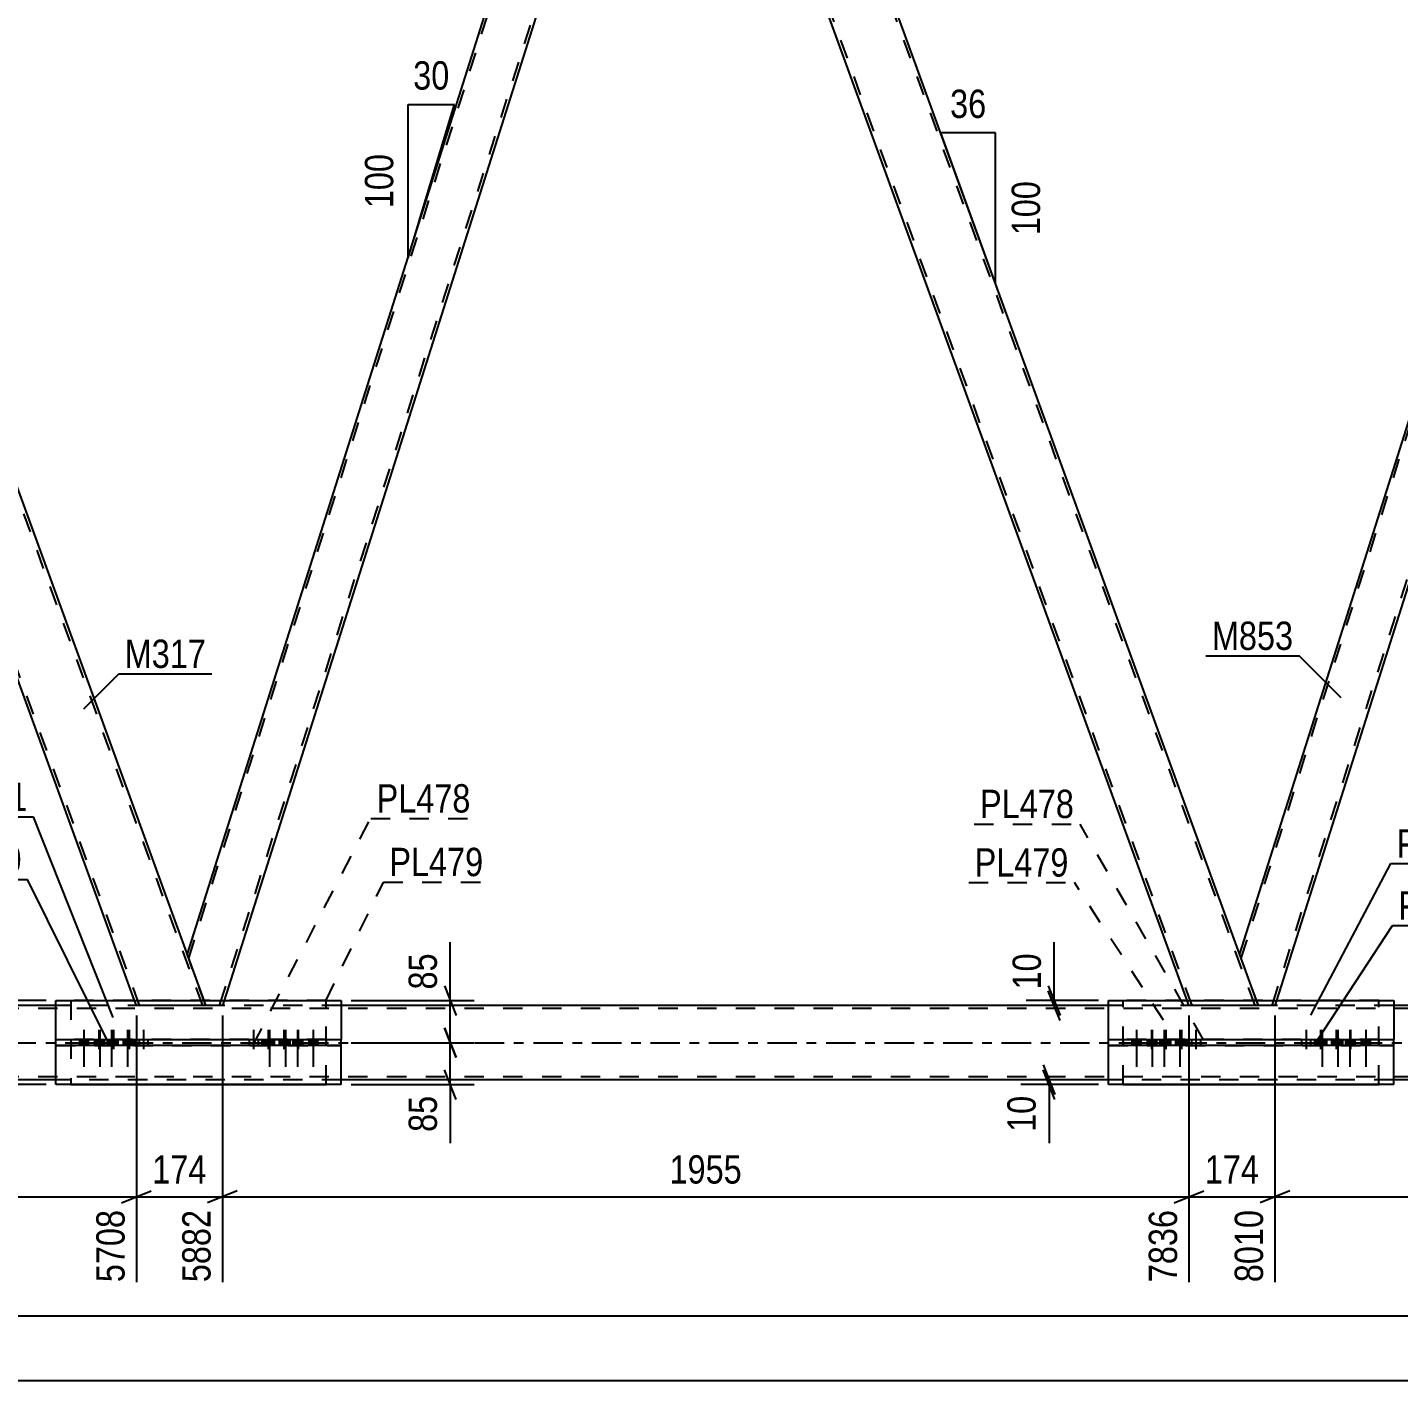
# Model space of a CAD drawing. Header units: millimetres. Extents: x 0 to 1189, y 0 to 841.
# Drawn here: x 436 to 574.7, y 419.1 to 555.9 of the extents above; entities that cross this region are included whole.
import ezdxf

# ---------------------------------------------------------------- set-up
doc = ezdxf.new("R2010")
doc.units = ezdxf.units.MM
doc.linetypes.add('DXK_LINE_DOT2', pattern=[3.9198, 1.9599, -1.9599])
doc.linetypes.add('DXK_LINE_DOT3', pattern=[5.9187, 2.979, -0.9799, 0.9799, -0.9799])
doc.styles.add('Arial Narrow', font='ARIALN.TTF', dxfattribs={"height": 0.2})

# ---------------------------------------------------------------- blocks, each defined once
blk = doc.blocks.new('Part-570385304-7826 - 7820')
at = {"color": 7, "linetype": 'DXK_LINE_DOT2'}
for p, q in [((572.66, 457.5), (546.83, 457.5)), ((546.83, 449), (546.83, 457.5)), ((572.66, 449), (572.66, 457.5))]:
    blk.add_line(p, q, dxfattribs=at)
at = {"color": 2, "linetype": 'Continuous'}
for p, q in [((546.83, 449), (572.66, 449)), ((546.83, 449), (546.83, 449)), ((572.66, 449), (572.66, 449))]:
    blk.add_line(p, q, dxfattribs=at)
blk = doc.blocks.new('Bolt-570385304-7937 - 7820')
at = {"color": 1, "linetype": 'DXK_LINE_DOT2'}
for p, q in [((549.23, 453.55), (549.23, 452.95)), ((549.68, 454.55), (549.68, 450.8)), ((550.13, 453.55), (550.13, 452.95)), ((550.69, 453.55), (550.69, 452.95)), ((551.14, 454.55), (551.14, 450.8)), ((551.59, 453.55), (551.59, 452.95)), ((552.27, 453.55), (552.27, 452.95)), ((552.72, 454.55), (552.72, 450.8)), ((553.17, 453.55), (553.17, 452.95)), ((553.73, 453.55), (553.73, 452.95)), ((554.18, 454.55), (554.18, 450.8)), ((554.63, 453.55), (554.63, 452.95))]:
    blk.add_line(p, q, dxfattribs=at)
blk = doc.blocks.new('Part-570385304-8492 - 7820')
at = {"color": 7, "linetype": 'DXK_LINE_DOT2'}
for p, q in [((466.24, 457.5), (440.41, 457.5)), ((440.41, 457.5), (440.41, 449)), ((466.24, 449), (466.24, 457.5))]:
    blk.add_line(p, q, dxfattribs=at)
at = {"color": 2, "linetype": 'Continuous'}
blk.add_line((440.41, 449), (466.24, 449), dxfattribs=at)
blk = doc.blocks.new('Bolt-570385304-7936 - 7820')
at = {"color": 1, "linetype": 'DXK_LINE_DOT2'}
for p, q in [((458.44, 453.55), (458.44, 452.95)), ((458.89, 454.55), (458.89, 450.8)), ((459.34, 453.55), (459.34, 452.95)), ((459.9, 453.55), (459.9, 452.95)), ((460.35, 454.55), (460.35, 450.8)), ((460.8, 453.55), (460.8, 452.95)), ((461.49, 453.55), (461.49, 452.95)), ((461.94, 454.55), (461.94, 450.8)), ((462.39, 453.55), (462.39, 452.95)), ((462.95, 453.55), (462.95, 452.95)), ((463.4, 454.55), (463.4, 450.8)), ((463.85, 453.55), (463.85, 452.95))]:
    blk.add_line(p, q, dxfattribs=at)
blk = doc.blocks.new('Bolt-570385304-7938 - 7820')
at = {"color": 1, "linetype": 'DXK_LINE_DOT2'}
for p, q in [((564.86, 453.55), (564.86, 452.95)), ((565.31, 454.55), (565.31, 450.8)), ((565.76, 453.55), (565.76, 452.95)), ((566.32, 453.55), (566.32, 452.95)), ((566.77, 454.55), (566.77, 450.8)), ((567.22, 453.55), (567.22, 452.95)), ((567.9, 453.55), (567.9, 452.95)), ((568.35, 454.55), (568.35, 450.8)), ((568.8, 453.55), (568.8, 452.95)), ((569.36, 453.55), (569.36, 452.95)), ((569.81, 454.55), (569.81, 450.8)), ((570.26, 453.55), (570.26, 452.95))]:
    blk.add_line(p, q, dxfattribs=at)
blk = doc.blocks.new('Bolt-570385304-8588 - 7820')
at = {"linetype": 'Continuous'}
for points in [[(566.48, 452.95), (567.38, 452.95), (567.38, 453.55), (566.48, 453.55)], [(568.08, 452.95), (568.98, 452.95), (568.98, 453.55), (568.08, 453.55)], [(569.29, 452.95), (570.19, 452.95), (570.19, 453.55), (569.29, 453.55)], [(570.89, 452.95), (571.79, 452.95), (571.79, 453.55), (570.89, 453.55)]]:
    blk.add_hatch(color=1, dxfattribs=at).paths.add_polyline_path(points)
at = {"color": 1, "linetype": 'Continuous'}
for p, q in [((566.48, 453.55), (566.48, 452.95)), ((566.93, 454.55), (566.93, 450.8)), ((567.38, 453.55), (567.38, 452.95)), ((568.08, 453.55), (568.08, 452.95)), ((568.53, 454.55), (568.53, 450.8)), ((568.98, 453.55), (568.98, 452.95)), ((569.29, 453.55), (569.29, 452.95)), ((569.74, 454.55), (569.74, 450.8)), ((570.19, 453.55), (570.19, 452.95)), ((570.89, 453.55), (570.89, 452.95)), ((571.34, 454.55), (571.34, 450.8)), ((571.79, 453.55), (571.79, 452.95))]:
    blk.add_line(p, q, dxfattribs=at)
blk = doc.blocks.new('Part-570385304-8535 - 7820')
at = {"color": 2, "linetype": 'Continuous'}
for p, q in [((438.91, 452.95), (438.91, 453.55)), ((438.91, 453.55), (444.88, 453.55)), ((444.88, 452.95), (444.88, 453.55)), ((444.88, 453.55), (461.78, 453.55)), ((461.78, 452.95), (461.78, 453.55)), ((461.78, 453.55), (467.75, 453.55)), ((467.75, 452.95), (467.75, 453.55)), ((444.88, 452.95), (438.91, 452.95)), ((461.78, 452.95), (444.88, 452.95)), ((467.75, 452.95), (461.78, 452.95))]:
    blk.add_line(p, q, dxfattribs=at)
at = {"color": 7, "linetype": 'DXK_LINE_DOT2'}
for p, q in [((438.91, 453.55), (467.75, 453.55)), ((438.91, 452.95), (467.75, 452.95))]:
    blk.add_line(p, q, dxfattribs=at)
blk = doc.blocks.new('Bolt-570385304-8589 - 7820')
at = {"linetype": 'Continuous'}
for points in [[(548.6, 453.55), (547.7, 453.55), (547.7, 452.95), (548.6, 452.95)], [(550.2, 453.55), (549.3, 453.55), (549.3, 452.95), (550.2, 452.95)], [(551.41, 453.55), (550.51, 453.55), (550.51, 452.95), (551.41, 452.95)], [(553.01, 453.55), (552.11, 453.55), (552.11, 452.95), (553.01, 452.95)]]:
    blk.add_hatch(color=1, dxfattribs=at).paths.add_polyline_path(points)
at = {"color": 1, "linetype": 'Continuous'}
for p, q in [((547.7, 453.55), (547.7, 452.95)), ((548.15, 454.55), (548.15, 450.8)), ((548.6, 453.55), (548.6, 452.95)), ((549.3, 453.55), (549.3, 452.95)), ((549.75, 454.55), (549.75, 450.8)), ((550.2, 453.55), (550.2, 452.95)), ((550.51, 453.55), (550.51, 452.95)), ((550.96, 454.55), (550.96, 450.8)), ((551.41, 453.55), (551.41, 452.95)), ((552.11, 453.55), (552.11, 452.95)), ((552.56, 454.55), (552.56, 450.8)), ((553.01, 453.55), (553.01, 452.95))]:
    blk.add_line(p, q, dxfattribs=at)
blk = doc.blocks.new('Part-570385304-8086 - 7820')
at = {"color": 7, "linetype": 'DXK_LINE_DOT2'}
for p, q in [((466.24, 453.55), (440.41, 453.55)), ((440.41, 453.55), (440.41, 452.95)), ((446.89, 453.55), (446.89, 452.95)), ((459.77, 452.95), (459.77, 453.55)), ((466.24, 453.55), (466.24, 452.95)), ((466.24, 452.95), (440.41, 452.95))]:
    blk.add_line(p, q, dxfattribs=at)
blk = doc.blocks.new('Part-570385304-8126 - 7820')
at = {"color": 7, "linetype": 'DXK_LINE_DOT2'}
for p, q in [((399.93, 605.74), (392.91, 605.74)), ((393.09, 605.24), (392.91, 605.74)), ((447.37, 456.99), (393.23, 605.74)), ((453.75, 456.99), (399.61, 605.74)), ((400.11, 605.24), (399.93, 605.74)), ((447.05, 456.99), (446.86, 457.5)), ((454.07, 456.99), (447.05, 456.99)), ((454.07, 456.99), (453.89, 457.5))]:
    blk.add_line(p, q, dxfattribs=at)
at = {"color": 2, "linetype": 'Continuous'}
for p, q in [((446.86, 457.5), (393.09, 605.24)), ((453.89, 457.5), (400.11, 605.24))]:
    blk.add_line(p, q, dxfattribs=at)
blk = doc.blocks.new('Part-570385304-8131 - 7820')
at = {"color": 2, "linetype": 'Continuous'}
for p, q in [((497.5, 605.24), (452.16, 462.24)), ((501.24, 600.48), (455.9, 457.5))]:
    blk.add_line(p, q, dxfattribs=at)
at = {"color": 7, "linetype": 'DXK_LINE_DOT2'}
for p, q in [((452.33, 461.78), (497.98, 605.74)), ((497.66, 605.74), (497.5, 605.24)), ((499.33, 605.74), (497.66, 605.74)), ((499.33, 605.74), (501.24, 600.48)), ((501.07, 600.94), (455.42, 456.99)), ((454.07, 456.99), (452.16, 462.24)), ((455.74, 456.99), (454.07, 456.99)), ((455.9, 457.5), (455.74, 456.99))]:
    blk.add_line(p, q, dxfattribs=at)
blk = doc.blocks.new('Part-570385304-8136 - 7820')
at = {"color": 2, "linetype": 'Continuous'}
for p, q in [((603.92, 605.24), (558.58, 462.24)), ((607.66, 600.48), (562.32, 457.5))]:
    blk.add_line(p, q, dxfattribs=at)
at = {"color": 7, "linetype": 'DXK_LINE_DOT2'}
for p, q in [((558.75, 461.78), (604.39, 605.74)), ((604.08, 605.74), (603.92, 605.24)), ((605.74, 605.74), (604.08, 605.74)), ((605.74, 605.74), (607.66, 600.48)), ((607.49, 600.94), (561.84, 456.99)), ((560.49, 456.99), (558.58, 462.24)), ((562.16, 456.99), (560.49, 456.99)), ((562.32, 457.5), (562.16, 456.99))]:
    blk.add_line(p, q, dxfattribs=at)
blk = doc.blocks.new('Part-570385304-8151 - 7820')
at = {"color": 2, "linetype": 'Continuous'}
for p, q in [((545.33, 453.55), (545.33, 457.5)), ((545.33, 457.5), (574.17, 457.5)), ((574.17, 457.5), (574.17, 453.55)), ((545.33, 449), (545.33, 452.95)), ((574.17, 449), (574.17, 452.95)), ((574.17, 449), (545.33, 449))]:
    blk.add_line(p, q, dxfattribs=at)
at = {"color": 7, "linetype": 'DXK_LINE_DOT2'}
for p, q in [((545.33, 452.95), (545.33, 453.55)), ((574.17, 452.95), (574.17, 453.55))]:
    blk.add_line(p, q, dxfattribs=at)
blk = doc.blocks.new('Part-570385304-8156 - 7820')
at = {"color": 2, "linetype": 'Continuous'}
for p, q in [((438.91, 453.55), (438.91, 457.5)), ((438.91, 457.5), (467.75, 457.5)), ((467.75, 457.5), (467.75, 453.55)), ((438.91, 449), (438.91, 452.95)), ((467.75, 449), (467.75, 452.95)), ((467.75, 449), (438.91, 449))]:
    blk.add_line(p, q, dxfattribs=at)
at = {"color": 7, "linetype": 'DXK_LINE_DOT2'}
for p, q in [((438.91, 452.95), (438.91, 453.55)), ((467.75, 452.95), (467.75, 453.55))]:
    blk.add_line(p, q, dxfattribs=at)
blk = doc.blocks.new('Part-570385304-8187 - 7820')
at = {"color": 7, "linetype": 'DXK_LINE_DOT2'}
for p, q in [((572.66, 453.55), (546.83, 453.55)), ((546.83, 453.55), (546.83, 452.95)), ((553.3, 453.55), (553.3, 452.95)), ((566.19, 452.95), (566.19, 453.55)), ((572.66, 453.55), (572.66, 452.95)), ((572.66, 452.95), (546.83, 452.95))]:
    blk.add_line(p, q, dxfattribs=at)
blk = doc.blocks.new('Part-570385304-8192 - 7820')
at = {"color": 7, "linetype": 'DXK_LINE_DOT2'}
for p, q in [((1007.43, 456.69), (161.65, 456.69)), ((467.75, 456.99), (438.91, 456.99)), ((574.17, 456.99), (545.33, 456.99)), ((1007.43, 449.79), (161.65, 449.79)), ((467.75, 449.49), (438.91, 449.49)), ((574.17, 449.49), (545.33, 449.49))]:
    blk.add_line(p, q, dxfattribs=at)
at = {"color": 2, "linetype": 'Continuous'}
for p, q in [((438.91, 456.99), (361.33, 456.99)), ((545.33, 456.99), (467.75, 456.99)), ((650.48, 456.99), (574.17, 456.99)), ((438.91, 449.49), (361.33, 449.49)), ((545.33, 449.49), (467.75, 449.49)), ((650.48, 449.49), (574.17, 449.49))]:
    blk.add_line(p, q, dxfattribs=at)
at = {"color": 7, "linetype": 'DXK_LINE_DOT3'}
blk.add_line((161.65, 453.24), (1007.43, 453.24), dxfattribs=at)
blk = doc.blocks.new('Part-570385304-8317 - 7820')
at = {"color": 7, "linetype": 'DXK_LINE_DOT2'}
for p, q in [((506.35, 605.74), (499.33, 605.74)), ((499.51, 605.24), (499.33, 605.74)), ((553.79, 456.99), (499.65, 605.74)), ((560.17, 456.99), (506.03, 605.74)), ((506.53, 605.24), (506.35, 605.74)), ((553.47, 456.99), (553.28, 457.5)), ((560.49, 456.99), (553.47, 456.99)), ((560.49, 456.99), (560.3, 457.5))]:
    blk.add_line(p, q, dxfattribs=at)
at = {"color": 2, "linetype": 'Continuous'}
for p, q in [((553.28, 457.5), (499.51, 605.24)), ((560.3, 457.5), (506.53, 605.24))]:
    blk.add_line(p, q, dxfattribs=at)
blk = doc.blocks.new('Bolt-570385304-8503 - 7820')
at = {"color": 1, "linetype": 'DXK_LINE_DOT2'}
for p, q in [((442.81, 453.55), (442.81, 452.95)), ((443.26, 454.55), (443.26, 450.8)), ((443.71, 453.55), (443.71, 452.95)), ((444.27, 453.55), (444.27, 452.95)), ((444.72, 454.55), (444.72, 450.8)), ((445.17, 453.55), (445.17, 452.95)), ((445.86, 453.55), (445.86, 452.95)), ((446.31, 454.55), (446.31, 450.8)), ((446.76, 453.55), (446.76, 452.95)), ((447.31, 453.55), (447.31, 452.95)), ((447.76, 454.55), (447.76, 450.8)), ((448.21, 453.55), (448.21, 452.95))]:
    blk.add_line(p, q, dxfattribs=at)
blk = doc.blocks.new('Part-570385304-8530 - 7820')
at = {"color": 2, "linetype": 'Continuous'}
for p, q in [((545.33, 452.95), (545.33, 453.55)), ((545.33, 453.55), (551.3, 453.55)), ((551.3, 452.95), (551.3, 453.55)), ((551.3, 453.55), (568.2, 453.55)), ((568.2, 452.95), (568.2, 453.55)), ((568.2, 453.55), (574.17, 453.55)), ((574.17, 452.95), (574.17, 453.55)), ((551.3, 452.95), (545.33, 452.95)), ((568.2, 452.95), (551.3, 452.95)), ((574.17, 452.95), (568.2, 452.95))]:
    blk.add_line(p, q, dxfattribs=at)
at = {"color": 7, "linetype": 'DXK_LINE_DOT2'}
for p, q in [((545.33, 453.55), (574.17, 453.55)), ((545.33, 452.95), (574.17, 452.95))]:
    blk.add_line(p, q, dxfattribs=at)
blk = doc.blocks.new('Bolt-570385304-8580 - 7820')
at = {"linetype": 'Continuous'}
for points in [[(442.18, 453.55), (441.28, 453.55), (441.28, 452.95), (442.18, 452.95)], [(443.79, 453.55), (442.89, 453.55), (442.89, 452.95), (443.79, 452.95)], [(444.99, 453.55), (444.09, 453.55), (444.09, 452.95), (444.99, 452.95)], [(446.6, 453.55), (445.7, 453.55), (445.7, 452.95), (446.6, 452.95)]]:
    blk.add_hatch(color=1, dxfattribs=at).paths.add_polyline_path(points)
at = {"color": 1, "linetype": 'Continuous'}
for p, q in [((441.28, 453.55), (441.28, 452.95)), ((441.73, 454.55), (441.73, 450.8)), ((442.18, 453.55), (442.18, 452.95)), ((442.89, 453.55), (442.89, 452.95)), ((443.34, 454.55), (443.34, 450.8)), ((443.79, 453.55), (443.79, 452.95)), ((444.09, 453.55), (444.09, 452.95)), ((444.54, 454.55), (444.54, 450.8)), ((444.99, 453.55), (444.99, 452.95)), ((445.7, 453.55), (445.7, 452.95)), ((446.15, 454.55), (446.15, 450.8)), ((446.6, 453.55), (446.6, 452.95))]:
    blk.add_line(p, q, dxfattribs=at)
blk = doc.blocks.new('Bolt-570385304-8590 - 7820')
at = {"linetype": 'Continuous'}
for points in [[(460.06, 452.95), (460.96, 452.95), (460.96, 453.55), (460.06, 453.55)], [(461.66, 452.95), (462.56, 452.95), (462.56, 453.55), (461.66, 453.55)], [(462.87, 452.95), (463.77, 452.95), (463.77, 453.55), (462.87, 453.55)], [(464.47, 452.95), (465.37, 452.95), (465.37, 453.55), (464.47, 453.55)]]:
    blk.add_hatch(color=1, dxfattribs=at).paths.add_polyline_path(points)
at = {"color": 1, "linetype": 'Continuous'}
for p, q in [((460.06, 453.55), (460.06, 452.95)), ((460.51, 454.55), (460.51, 450.8)), ((460.96, 453.55), (460.96, 452.95)), ((461.66, 453.55), (461.66, 452.95)), ((462.11, 454.55), (462.11, 450.8)), ((462.56, 453.55), (462.56, 452.95)), ((462.87, 453.55), (462.87, 452.95)), ((463.32, 454.55), (463.32, 450.8)), ((463.77, 453.55), (463.77, 452.95)), ((464.47, 453.55), (464.47, 452.95)), ((464.92, 454.55), (464.92, 450.8)), ((465.37, 453.55), (465.37, 452.95))]:
    blk.add_line(p, q, dxfattribs=at)
blk = doc.blocks.new('StraightDimension-570385304-38326 - 7820')
at = {"color": 7, "linetype": 'Continuous'}
for p, q in [((455.74, 455.99), (455.74, 429.03)), ((553.47, 455.99), (553.47, 429.03)), ((457.24, 438.25), (454.24, 437.05)), ((551.97, 437.05), (554.97, 438.25)), ((455.74, 437.65), (553.47, 437.65))]:
    blk.add_line(p, q, dxfattribs=at)
at = {"color": 0}
blk.add_wipeout([(508.86, 438.4), (508.86, 442.6), (500.35, 442.6), (500.35, 438.4)], dxfattribs=at)
at = {"color": 3, "style": 'Arial Narrow'}
blk.add_text('1955', height=2.863, dxfattribs=at).set_placement((500.95, 439))
at = {"color": 0, "linetype": 'Continuous'}
blk.add_wipeout([(552.87, 436.95), (548.67, 436.95), (548.67, 428.43), (552.87, 428.43)], dxfattribs=at)
at = {"color": 3, "linetype": 'Continuous', "style": 'Arial Narrow'}
blk.add_text('7836', height=2.863, rotation=90.0002, dxfattribs=at).set_placement((552.27, 429.03))
blk = doc.blocks.new('StraightDimension-570385304-10359 - 7820')
at = {"color": 7, "linetype": 'Continuous'}
blk.add_line((160.65, 419.08), (1019.28, 419.08), dxfattribs=at)
blk = doc.blocks.new('StraightDimension-570385304-10404 - 7820')
at = {"color": 7, "linetype": 'Continuous'}
blk.add_line((161.65, 425.64), (1018.28, 425.64), dxfattribs=at)
blk = doc.blocks.new('AngleDimension-570385304-38649 - 7820')
at = {"color": 7, "linetype": 'Continuous'}
for p, q in [((474.51, 548.1), (479.21, 548.1)), ((474.51, 532.6), (479.21, 548.1)), ((474.51, 532.6), (474.51, 548.1)), ((475.62, 536.28), (479.21, 548.1))]:
    blk.add_line(p, q, dxfattribs=at)
at = {"color": 0}
for points in [[(479.29, 549), (479.29, 553.2), (474.43, 553.2), (474.43, 549)], [(473.61, 543.69), (469.41, 543.69), (469.41, 537.01), (473.61, 537.01)]]:
    blk.add_wipeout(points, dxfattribs=at)
at = {"color": 3, "style": 'Arial Narrow'}
blk.add_text('30', height=2.863, dxfattribs=at).set_placement((475.03, 549.6))
blk.add_text('100', height=2.863, rotation=90.0002, dxfattribs=at).set_placement((473.01, 537.61))
blk = doc.blocks.new('StraightDimension-570385304-38328 - 7820')
at = {"color": 7, "linetype": 'Continuous'}
for p, q in [((349.32, 455.99), (349.32, 429.03)), ((447.05, 455.99), (447.05, 429.03)), ((350.82, 438.25), (347.82, 437.05)), ((445.55, 437.05), (448.55, 438.25)), ((349.32, 437.65), (447.05, 437.65))]:
    blk.add_line(p, q, dxfattribs=at)
at = {"color": 0}
blk.add_wipeout([(402.44, 438.4), (402.44, 442.6), (393.93, 442.6), (393.93, 438.4)], dxfattribs=at)
at = {"color": 3, "style": 'Arial Narrow'}
blk.add_text('1955', height=2.863, dxfattribs=at).set_placement((394.53, 439))
at = {"color": 0, "linetype": 'Continuous'}
blk.add_wipeout([(446.45, 436.95), (442.25, 436.95), (442.25, 428.43), (446.45, 428.43)], dxfattribs=at)
at = {"color": 3, "linetype": 'Continuous', "style": 'Arial Narrow'}
blk.add_text('5708', height=2.863, rotation=90.0002, dxfattribs=at).set_placement((445.85, 429.03))
blk = doc.blocks.new('AngleDimension-570385304-38667 - 7820')
at = {"color": 7, "linetype": 'Continuous'}
for p, q in [((533.91, 545.23), (528.37, 545.23)), ((533.91, 530), (528.37, 545.23)), ((533.91, 530), (533.91, 545.23)), ((535, 527.01), (533.91, 530))]:
    blk.add_line(p, q, dxfattribs=at)
at = {"color": 0}
for points in [[(533.57, 546.13), (533.57, 550.33), (528.72, 550.33), (528.72, 546.13)], [(539.01, 540.96), (534.81, 540.96), (534.81, 534.27), (539.01, 534.27)]]:
    blk.add_wipeout(points, dxfattribs=at)
at = {"color": 3, "style": 'Arial Narrow'}
blk.add_text('36', height=2.863, dxfattribs=at).set_placement((529.32, 546.73))
blk.add_text('100', height=2.863, rotation=90.0002, dxfattribs=at).set_placement((538.41, 534.87))
blk = doc.blocks.new('StraightDimension-570385304-38324 - 7820')
at = {"color": 7, "linetype": 'Continuous'}
for p, q in [((562.16, 455.99), (562.16, 429.03)), ((659.88, 455.99), (659.88, 429.03)), ((563.66, 438.25), (560.66, 437.05)), ((658.38, 437.05), (661.38, 438.25)), ((562.16, 437.65), (659.88, 437.65))]:
    blk.add_line(p, q, dxfattribs=at)
at = {"color": 0}
blk.add_wipeout([(615.28, 438.4), (615.28, 442.6), (606.76, 442.6), (606.76, 438.4)], dxfattribs=at)
at = {"color": 3, "style": 'Arial Narrow'}
blk.add_text('1955', height=2.863, dxfattribs=at).set_placement((607.36, 439))
at = {"color": 0, "linetype": 'Continuous'}
blk.add_wipeout([(659.28, 436.95), (655.08, 436.95), (655.08, 428.43), (659.28, 428.43)], dxfattribs=at)
at = {"color": 3, "linetype": 'Continuous', "style": 'Arial Narrow'}
blk.add_text('9965', height=2.863, rotation=90.0002, dxfattribs=at).set_placement((658.68, 429.03))
blk = doc.blocks.new('StraightDimension-570385304-38325 - 7820')
at = {"color": 7, "linetype": 'Continuous'}
for p, q in [((553.47, 455.99), (553.47, 429.03)), ((562.16, 455.99), (562.16, 429.03)), ((551.97, 437.05), (554.97, 438.25)), ((563.66, 438.25), (560.66, 437.05)), ((553.47, 437.65), (562.16, 437.65))]:
    blk.add_line(p, q, dxfattribs=at)
at = {"color": 0}
blk.add_wipeout([(561.15, 438.4), (561.15, 442.6), (554.47, 442.6), (554.47, 438.4)], dxfattribs=at)
at = {"color": 0, "linetype": 'Continuous'}
blk.add_wipeout([(561.56, 436.95), (557.36, 436.95), (557.36, 428.43), (561.56, 428.43)], dxfattribs=at)
at = {"color": 3, "style": 'Arial Narrow'}
blk.add_text('174', height=2.863, dxfattribs=at).set_placement((555.07, 439))
at = {"color": 3, "linetype": 'Continuous', "style": 'Arial Narrow'}
blk.add_text('8010', height=2.863, rotation=90.0002, dxfattribs=at).set_placement((560.96, 429.03))
blk = doc.blocks.new('StraightDimension-570385304-38327 - 7820')
at = {"color": 7, "linetype": 'Continuous'}
for p, q in [((447.05, 455.99), (447.05, 429.03)), ((455.74, 455.99), (455.74, 429.03)), ((445.55, 437.05), (448.55, 438.25)), ((457.24, 438.25), (454.24, 437.05)), ((447.05, 437.65), (455.74, 437.65))]:
    blk.add_line(p, q, dxfattribs=at)
at = {"color": 0}
blk.add_wipeout([(454.74, 438.4), (454.74, 442.6), (448.05, 442.6), (448.05, 438.4)], dxfattribs=at)
at = {"color": 0, "linetype": 'Continuous'}
blk.add_wipeout([(455.14, 436.95), (450.94, 436.95), (450.94, 428.43), (455.14, 428.43)], dxfattribs=at)
at = {"color": 3, "style": 'Arial Narrow'}
blk.add_text('174', height=2.863, dxfattribs=at).set_placement((448.65, 439))
at = {"color": 3, "linetype": 'Continuous', "style": 'Arial Narrow'}
blk.add_text('5882', height=2.863, rotation=90.0002, dxfattribs=at).set_placement((454.54, 429.03))
blk = doc.blocks.new('StraightDimension-570385304-43624 - 7820')
at = {"color": 7, "linetype": 'Continuous'}
for p, q in [((539.85, 457.5), (539.85, 463.41)), ((539.85, 457.5), (539.85, 463.41)), ((539.25, 459), (540.45, 456)), ((540.45, 455.49), (539.25, 458.49)), ((544.33, 457.5), (537, 457.5)), ((544.33, 456.99), (537, 456.99)), ((539.85, 456.99), (539.85, 457.5))]:
    blk.add_line(p, q, dxfattribs=at)
at = {"color": 0}
blk.add_wipeout([(539.1, 462.88), (534.9, 462.88), (534.9, 458.02), (539.1, 458.02)], dxfattribs=at)
at = {"color": 3, "style": 'Arial Narrow'}
blk.add_text('10', height=2.863, rotation=90.0002, dxfattribs=at).set_placement((538.5, 458.62))
blk = doc.blocks.new('StraightDimension-570385304-43534 - 7820')
at = {"color": 7, "linetype": 'Continuous'}
for p, q in [((431.94, 450.99), (433.14, 447.99)), ((437.91, 449.49), (429.69, 449.49)), ((433.14, 447.5), (431.94, 450.5)), ((432.54, 449), (432.54, 449.49)), ((437.91, 449), (429.69, 449)), ((432.54, 449), (432.54, 443.09)), ((432.54, 449), (432.54, 443.09))]:
    blk.add_line(p, q, dxfattribs=at)
at = {"color": 0}
blk.add_wipeout([(431.79, 448.47), (427.59, 448.47), (427.59, 443.62), (431.79, 443.62)], dxfattribs=at)
at = {"color": 3, "style": 'Arial Narrow'}
blk.add_text('10', height=2.863, rotation=90.0002, dxfattribs=at).set_placement((431.19, 444.22))
blk = doc.blocks.new('StraightDimension-570385304-43551 - 7820')
at = {"color": 7, "linetype": 'Continuous'}
for p, q in [((432.56, 457.5), (432.56, 463.41)), ((432.56, 457.5), (432.56, 463.41)), ((431.96, 459), (433.16, 456)), ((433.16, 455.49), (431.96, 458.49)), ((437.91, 457.5), (429.71, 457.5)), ((437.91, 456.99), (429.71, 456.99)), ((432.56, 456.99), (432.56, 457.5))]:
    blk.add_line(p, q, dxfattribs=at)
at = {"color": 0}
blk.add_wipeout([(431.81, 462.88), (427.61, 462.88), (427.61, 458.02), (431.81, 458.02)], dxfattribs=at)
at = {"color": 3, "style": 'Arial Narrow'}
blk.add_text('10', height=2.863, rotation=90.0002, dxfattribs=at).set_placement((431.21, 458.62))
blk = doc.blocks.new('StraightDimension-570385304-43568 - 7820')
at = {"color": 7, "linetype": 'Continuous'}
for p, q in [((478.78, 457.5), (478.78, 463.41)), ((478.78, 457.5), (478.78, 463.41)), ((478.18, 459), (479.38, 456)), ((468.75, 457.5), (481.18, 457.5)), ((478.78, 453.24), (478.78, 457.5)), ((479.38, 451.74), (478.18, 454.74)), ((468.75, 453.24), (481.18, 453.24))]:
    blk.add_line(p, q, dxfattribs=at)
at = {"color": 0}
blk.add_wipeout([(478.03, 462.88), (473.83, 462.88), (473.83, 458.02), (478.03, 458.02)], dxfattribs=at)
at = {"color": 3, "style": 'Arial Narrow'}
blk.add_text('85', height=2.863, rotation=90.0002, dxfattribs=at).set_placement((477.43, 458.62))
blk = doc.blocks.new('StraightDimension-570385304-43569 - 7820')
at = {"color": 7, "linetype": 'Continuous'}
for p, q in [((478.18, 454.74), (479.38, 451.74)), ((468.75, 453.24), (481.18, 453.24)), ((478.78, 449), (478.78, 453.24)), ((479.38, 447.5), (478.18, 450.5)), ((468.75, 449), (481.18, 449)), ((478.78, 449), (478.78, 443.09)), ((478.78, 449), (478.78, 443.09))]:
    blk.add_line(p, q, dxfattribs=at)
at = {"color": 0}
blk.add_wipeout([(478.03, 448.47), (473.83, 448.47), (473.83, 443.62), (478.03, 443.62)], dxfattribs=at)
at = {"color": 3, "style": 'Arial Narrow'}
blk.add_text('85', height=2.863, rotation=90.0002, dxfattribs=at).set_placement((477.43, 444.22))
blk = doc.blocks.new('StraightDimension-570385304-43607 - 7820')
at = {"color": 7, "linetype": 'Continuous'}
for p, q in [((538.72, 450.99), (539.92, 447.99)), ((544.33, 449.49), (536.47, 449.49)), ((539.92, 447.5), (538.72, 450.5)), ((539.32, 449), (539.32, 449.49)), ((544.33, 449), (536.47, 449)), ((539.32, 449), (539.32, 443.09)), ((539.32, 449), (539.32, 443.09))]:
    blk.add_line(p, q, dxfattribs=at)
at = {"color": 0}
blk.add_wipeout([(538.57, 448.47), (534.37, 448.47), (534.37, 443.62), (538.57, 443.62)], dxfattribs=at)
at = {"color": 3, "style": 'Arial Narrow'}
blk.add_text('10', height=2.863, rotation=90.0002, dxfattribs=at).set_placement((537.97, 444.22))
blk = doc.blocks.new('Mark-570385304-7822 - 7820')
at = {"color": 0}
blk.add_wipeout([(541.3, 470.03), (541.3, 473.03), (531.8, 473.03), (531.8, 470.03)], dxfattribs=at)
blk.add_wipeout([(541.3, 470.03), (541.3, 473.03), (531.8, 473.03), (531.8, 470.03)], dxfattribs=at)
at = {"color": 30, "linetype": 'DXK_LINE_DOT2'}
for p in [(531.2, 469.43), (550.9, 455.53)]:
    blk.add_line(p, (541.9, 469.43), dxfattribs=at)
at = {"color": 3, "style": 'Arial Narrow'}
blk.add_text('PL479', height=2.863, dxfattribs=at).set_placement((531.8, 470.03))
blk = doc.blocks.new('Mark-570385304-8082 - 7820')
at = {"color": 0}
blk.add_wipeout([(480.83, 476.51), (480.83, 479.51), (471.33, 479.51), (471.33, 476.51)], dxfattribs=at)
blk.add_wipeout([(480.83, 476.51), (480.83, 479.51), (471.33, 479.51), (471.33, 476.51)], dxfattribs=at)
at = {"color": 30, "linetype": 'DXK_LINE_DOT2'}
for p, q in [((458.81, 452.95), (470.73, 475.91)), ((470.73, 475.91), (481.43, 475.91))]:
    blk.add_line(p, q, dxfattribs=at)
at = {"color": 3, "style": 'Arial Narrow'}
blk.add_text('PL478', height=2.863, dxfattribs=at).set_placement((471.33, 476.51))
blk = doc.blocks.new('Mark-570385304-8488 - 7820')
at = {"color": 0}
blk.add_wipeout([(482.13, 470.08), (482.13, 473.08), (472.62, 473.08), (472.62, 470.08)], dxfattribs=at)
blk.add_wipeout([(482.13, 470.08), (482.13, 473.08), (472.62, 473.08), (472.62, 470.08)], dxfattribs=at)
at = {"color": 30, "linetype": 'DXK_LINE_DOT2'}
for p, q in [((466.18, 457.46), (472.02, 469.48)), ((472.02, 469.48), (482.73, 469.48))]:
    blk.add_line(p, q, dxfattribs=at)
at = {"color": 3, "style": 'Arial Narrow'}
blk.add_text('PL479', height=2.863, dxfattribs=at).set_placement((472.62, 470.08))
blk = doc.blocks.new('Mark-570385304-8147 - 7820')
at = {"color": 0}
blk.add_wipeout([(583.98, 471.96), (583.98, 474.96), (574.48, 474.96), (574.48, 471.96)], dxfattribs=at)
blk.add_wipeout([(583.98, 471.96), (583.98, 474.96), (574.48, 474.96), (574.48, 471.96)], dxfattribs=at)
at = {"color": 30, "linetype": 'Continuous'}
for p, q in [((565.8, 456.01), (573.88, 471.36)), ((573.88, 471.36), (584.58, 471.36))]:
    blk.add_line(p, q, dxfattribs=at)
at = {"color": 3, "style": 'Arial Narrow'}
blk.add_text('PL481', height=2.863, dxfattribs=at).set_placement((574.48, 471.96))
blk = doc.blocks.new('Mark-570385304-8152 - 7820')
at = {"color": 0}
blk.add_wipeout([(436.03, 476.66), (436.03, 479.66), (426.52, 479.66), (426.52, 476.66)], dxfattribs=at)
blk.add_wipeout([(436.03, 476.66), (436.03, 479.66), (426.52, 479.66), (426.52, 476.66)], dxfattribs=at)
at = {"color": 30, "linetype": 'Continuous'}
for p in [(425.92, 476.06), (444.69, 455.79)]:
    blk.add_line(p, (436.63, 476.06), dxfattribs=at)
at = {"color": 3, "style": 'Arial Narrow'}
blk.add_text('PL481', height=2.863, dxfattribs=at).set_placement((426.52, 476.66))
blk = doc.blocks.new('Mark-570385304-8183 - 7820')
at = {"color": 0}
blk.add_wipeout([(541.86, 475.95), (541.86, 478.95), (532.35, 478.95), (532.35, 475.95)], dxfattribs=at)
blk.add_wipeout([(541.86, 475.95), (541.86, 478.95), (532.35, 478.95), (532.35, 475.95)], dxfattribs=at)
at = {"color": 30, "linetype": 'DXK_LINE_DOT2'}
for p in [(531.75, 475.35), (554.95, 453.54)]:
    blk.add_line(p, (542.46, 475.35), dxfattribs=at)
at = {"color": 3, "style": 'Arial Narrow'}
blk.add_text('PL478', height=2.863, dxfattribs=at).set_placement((532.35, 475.95))
blk = doc.blocks.new('Mark-570385304-8526 - 7820')
at = {"color": 0}
blk.add_wipeout([(584.15, 465.69), (584.15, 468.69), (574.65, 468.69), (574.65, 465.69)], dxfattribs=at)
blk.add_wipeout([(584.15, 465.69), (584.15, 468.69), (574.65, 468.69), (574.65, 465.69)], dxfattribs=at)
at = {"color": 30, "linetype": 'Continuous'}
for p, q in [((566.51, 453.55), (574.05, 465.09)), ((574.05, 465.09), (584.75, 465.09))]:
    blk.add_line(p, q, dxfattribs=at)
at = {"color": 3, "style": 'Arial Narrow'}
blk.add_text('PL480', height=2.863, dxfattribs=at).set_placement((574.65, 465.69))
blk = doc.blocks.new('Mark-570385304-8531 - 7820')
at = {"color": 0}
blk.add_wipeout([(435.44, 470.34), (435.44, 473.34), (425.94, 473.34), (425.94, 470.34)], dxfattribs=at)
blk.add_wipeout([(435.44, 470.34), (435.44, 473.34), (425.94, 473.34), (425.94, 470.34)], dxfattribs=at)
at = {"color": 30, "linetype": 'Continuous'}
for p in [(425.34, 469.74), (444.12, 453.43)]:
    blk.add_line(p, (436.04, 469.74), dxfattribs=at)
at = {"color": 3, "style": 'Arial Narrow'}
blk.add_text('PL480', height=2.863, dxfattribs=at).set_placement((425.94, 470.34))
blk = doc.blocks.new('Mark-570385304-34526 - 7820')
at = {"color": 0}
blk.add_wipeout([(454.08, 491.13), (454.08, 494.13), (445.86, 494.13), (445.86, 491.13)], dxfattribs=at)
blk.add_wipeout([(454.08, 491.13), (454.08, 494.13), (445.86, 494.13), (445.86, 491.13)], dxfattribs=at)
at = {"color": 30, "linetype": 'Continuous'}
for p, q in [((441.72, 487), (445.26, 490.53)), ((445.26, 490.53), (454.68, 490.53))]:
    blk.add_line(p, q, dxfattribs=at)
at = {"color": 3, "style": 'Arial Narrow'}
blk.add_text('M317', height=2.863, dxfattribs=at).set_placement((445.86, 491.13))
blk = doc.blocks.new('Mark-570385304-34532 - 7820')
at = {"color": 0}
blk.add_wipeout([(564.01, 492.95), (564.01, 495.95), (555.79, 495.95), (555.79, 492.95)], dxfattribs=at)
blk.add_wipeout([(564.01, 492.95), (564.01, 495.95), (555.79, 495.95), (555.79, 492.95)], dxfattribs=at)
at = {"color": 30, "linetype": 'Continuous'}
for p in [(555.19, 492.35), (568.85, 488.11)]:
    blk.add_line(p, (564.61, 492.35), dxfattribs=at)
at = {"color": 3, "style": 'Arial Narrow'}
blk.add_text('M853', height=2.863, dxfattribs=at).set_placement((555.79, 492.95))

msp = doc.modelspace()

# ---------------------------------------------------------------- block references
for name in ['Part-570385304-8126 - 7820', 'Part-570385304-8131 - 7820', 'Part-570385304-8317 - 7820', 'Part-570385304-8136 - 7820', 'Part-570385304-8192 - 7820', 'Part-570385304-8156 - 7820', 'Part-570385304-8492 - 7820', 'Part-570385304-8151 - 7820', 'Part-570385304-7826 - 7820', 'Part-570385304-8535 - 7820', 'Part-570385304-8086 - 7820', 'Bolt-570385304-8580 - 7820', 'Bolt-570385304-8503 - 7820', 'Bolt-570385304-7936 - 7820', 'Bolt-570385304-8590 - 7820', 'Part-570385304-8530 - 7820', 'Part-570385304-8187 - 7820', 'Bolt-570385304-8589 - 7820', 'Bolt-570385304-7937 - 7820', 'Bolt-570385304-7938 - 7820', 'Bolt-570385304-8588 - 7820']:
    msp.add_blockref(name, (0, 0))

# ---------------------------------------------------------------- next in the draw order: block references
for name in ['AngleDimension-570385304-38649 - 7820', 'AngleDimension-570385304-38667 - 7820', 'Mark-570385304-34532 - 7820', 'Mark-570385304-34526 - 7820', 'StraightDimension-570385304-38326 - 7820']:
    msp.add_blockref(name, (0, 0))

# ---------------------------------------------------------------- next in the draw order: block references
for name in ['StraightDimension-570385304-43568 - 7820', 'StraightDimension-570385304-43624 - 7820', 'StraightDimension-570385304-10359 - 7820']:
    msp.add_blockref(name, (0, 0))

# ---------------------------------------------------------------- next in the draw order: block references
for name in ['Mark-570385304-7822 - 7820', 'StraightDimension-570385304-10404 - 7820']:
    msp.add_blockref(name, (0, 0))

# ---------------------------------------------------------------- next in the draw order: block references
for name in ['StraightDimension-570385304-38328 - 7820', 'StraightDimension-570385304-38324 - 7820', 'StraightDimension-570385304-43569 - 7820', 'StraightDimension-570385304-43607 - 7820']:
    msp.add_blockref(name, (0, 0))

# ---------------------------------------------------------------- next in the draw order: block references
for name in ['Mark-570385304-8082 - 7820', 'Mark-570385304-8147 - 7820', 'StraightDimension-570385304-43551 - 7820', 'StraightDimension-570385304-38327 - 7820', 'StraightDimension-570385304-38325 - 7820', 'StraightDimension-570385304-43534 - 7820']:
    msp.add_blockref(name, (0, 0))

# ---------------------------------------------------------------- next in the draw order: block references
for name in ['Mark-570385304-8152 - 7820', 'Mark-570385304-8183 - 7820', 'Mark-570385304-8488 - 7820', 'Mark-570385304-8526 - 7820']:
    msp.add_blockref(name, (0, 0))

# ---------------------------------------------------------------- next in the draw order: block references
msp.add_blockref('Mark-570385304-8531 - 7820', (0, 0))

doc.saveas('drawing.dxf')
